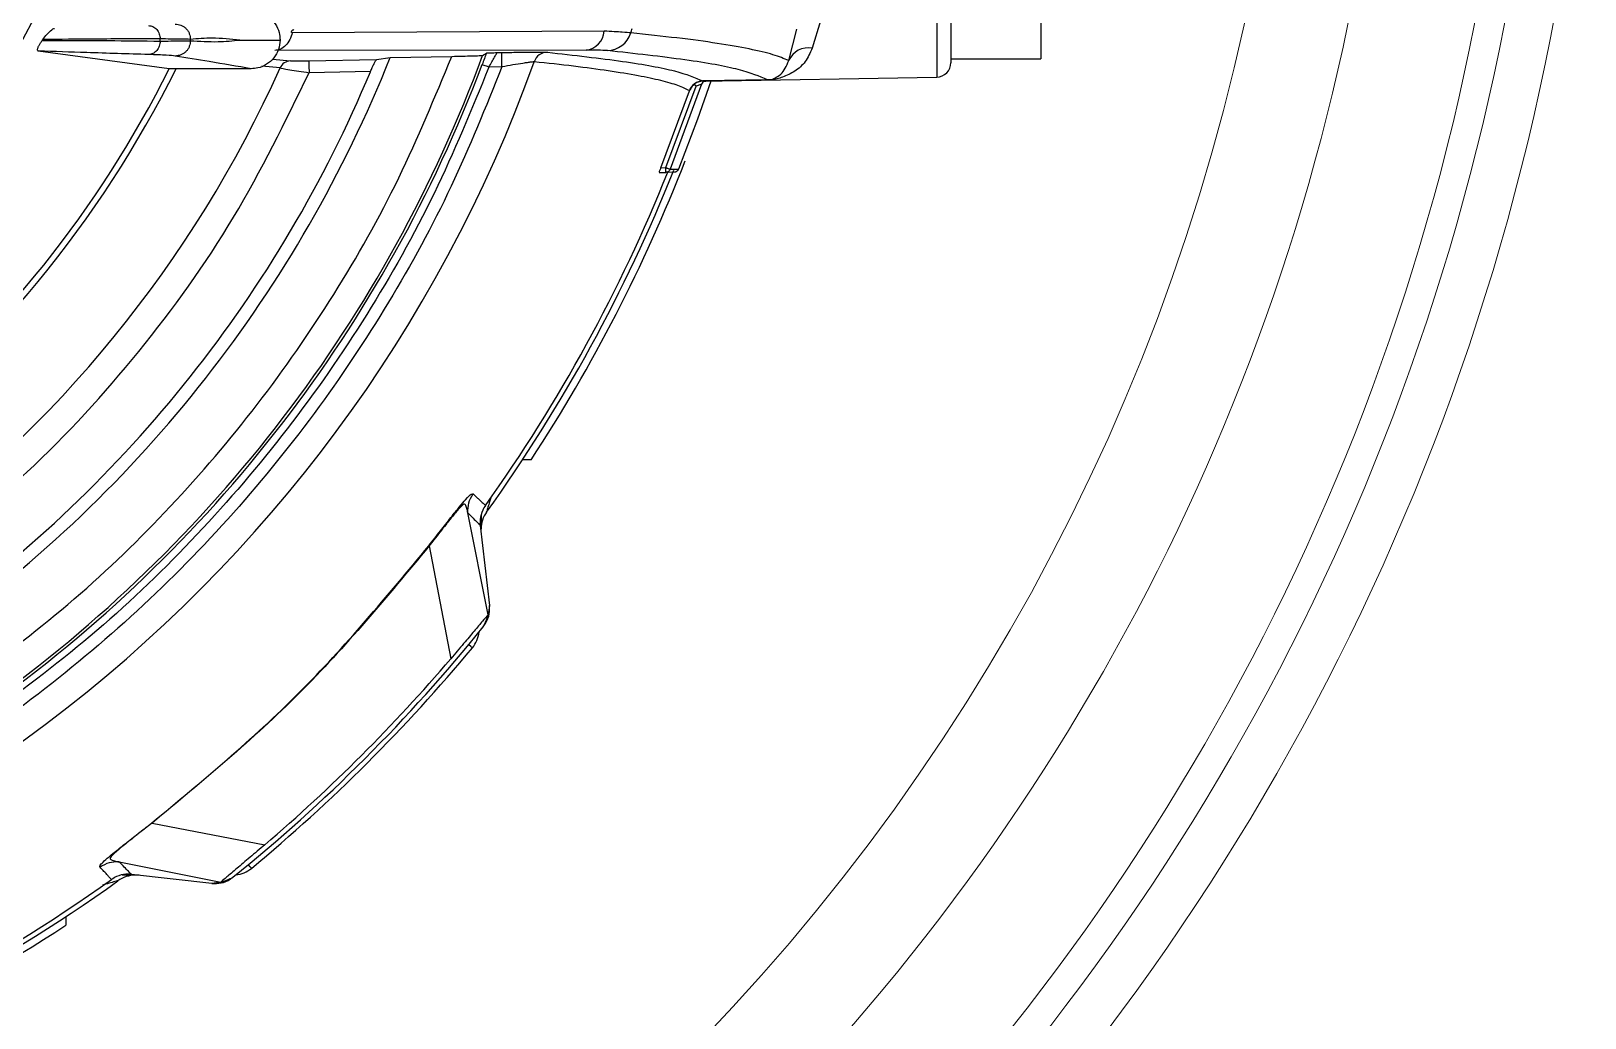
# Model space of a CAD drawing. Extents: x 11 to 120, y 2 to 94.
# Drawn here: x 115.789 to 119.037, y 37.502 to 39.565 of the extents above; entities that cross this region are included whole.
import ezdxf

# ---------------------------------------------------------------- set-up
doc = ezdxf.new("R2010")
doc.units = 0
doc.header["$MEASUREMENT"] = 0
doc.linetypes.add('SLD-Solid', pattern=[0])
doc.layers.add('OBJECT', color=7, linetype='CONTINUOUS')

msp = doc.modelspace()

# ---------------------------------------------------------------- linework, layer by layer
at = {"layer": 'OBJECT'}
for p, q in [((117.7116, 39.7263), (117.7116, 39.5069)), ((117.8996, 39.7263), (117.8996, 39.5069)), ((116.9871, 39.5646), (116.335, 39.561)), ((117.3726, 39.5028), (117.3897, 39.5688)), ((117.4393, 39.5861), (117.4219, 39.5289)), ((117.6821, 39.5886), (117.6821, 39.4684)), ((116.0588, 39.5436), (116.0588, 39.5482)), ((116.122, 39.5445), (116.122, 39.5473)), ((116.3094, 39.5458), (116.3094, 39.546)), ((116.0778, 39.4859), (115.8041, 39.5228)), ((116.2933, 39.5058), (116.3315, 39.5023)), ((116.9491, 39.5245), (116.2982, 39.524)), ((116.3696, 39.5025), (116.5111, 39.505)), ((116.5111, 39.505), (116.5398, 39.5096)), ((116.5398, 39.5096), (116.6682, 39.5118)), ((116.7329, 39.5138), (116.741, 39.5187)), ((116.7636, 39.5197), (116.7728, 39.5198)), ((117.7116, 39.5069), (117.8996, 39.5069)), ((116.249, 39.4859), (116.0778, 39.4859)), ((116.3093, 39.4875), (116.2715, 39.4911)), ((116.4983, 39.4798), (116.37, 39.4775)), ((116.7733, 39.4898), (116.7459, 39.4893)), ((117.1928, 39.4598), (117.6821, 39.4684)), ((117.1057, 39.279), (117.1654, 39.4396)), ((117.1157, 39.2794), (117.1789, 39.4497)), ((117.1904, 39.4534), (117.1247, 39.2757)), ((117.1654, 39.4396), (117.165, 39.4401)), ((117.165, 39.4401), (117.165, 39.4401)), ((117.1789, 39.4497), (117.1748, 39.4531)), ((117.1929, 39.4604), (117.3283, 39.4628)), ((117.3283, 39.4627), (117.1929, 39.4603)), ((117.1929, 39.4603), (117.1929, 39.4604)), ((117.1929, 39.4603), (117.1932, 39.4599)), ((117.1019, 39.2689), (117.1157, 39.2694)), ((117.1057, 39.279), (117.1157, 39.2794)), ((117.1337, 39.27), (117.1157, 39.2694)), ((117.1247, 39.2757), (117.1275, 39.2758)), ((117.1275, 39.2758), (117.1396, 39.2762)), ((117.1396, 39.2762), (117.1426, 39.2763)), ((116.8344, 38.6689), (116.8164, 38.6689)), ((116.7445, 38.3446), (116.7021, 38.5577)), ((116.7021, 38.5577), (116.7021, 38.5577)), ((116.728, 38.5317), (116.7471, 38.364)), ((116.73, 38.552), (116.7294, 38.5192)), ((116.621, 38.4887), (116.6205, 38.4891)), ((116.621, 38.4887), (116.6663, 38.2531)), ((116.7471, 38.364), (116.7445, 38.3446)), ((116.0418, 37.9095), (116.2774, 37.8642)), ((115.9728, 37.8284), (116.1859, 37.786)), ((116.015, 37.8007), (115.9791, 37.8007)), ((116.1665, 37.7834), (115.9988, 37.8025)), ((116.1859, 37.786), (116.1665, 37.7834)), ((115.8616, 37.7141), (115.8616, 37.6961))]:
    msp.add_line(p, q, dxfattribs=at)
at = {"layer": 'OBJECT', "flags": 128}
for points in [[(116.3085, 39.5459), (116.309, 39.5458), (116.3094, 39.5458)], [(116.3696, 39.5025), (116.3696, 39.502), (116.3696, 39.5005), (116.3697, 39.4982), (116.3697, 39.4951), (116.3698, 39.4913), (116.3699, 39.487), (116.37, 39.4824), (116.37, 39.4775)], [(116.7733, 39.4898), (116.7732, 39.4956), (116.7731, 39.5012), (116.773, 39.5063), (116.7729, 39.5109), (116.7729, 39.5146), (116.7728, 39.5174), (116.7728, 39.5192), (116.7728, 39.5198)], [(116.7459, 39.4893), (116.7432, 39.4904), (116.7406, 39.4913), (116.7382, 39.4922), (116.7361, 39.493), (116.7343, 39.4937), (116.733, 39.4942), (116.7322, 39.4945), (116.7319, 39.4946)], [(117.2099, 39.4601), (117.1822, 39.3805), (117.1426, 39.2763)], [(116.7115, 38.276), (116.7106, 38.2768), (116.708, 38.2789), (116.7038, 38.2824)], [(116.2497, 37.815), (116.2489, 37.8159), (116.2468, 37.8185), (116.2433, 37.8227)]]:
    msp.add_lwpolyline(points, dxfattribs=at)
at = {"layer": 'OBJECT'}
for centre, radius, start, end in [((114.0116, 40.5189), 2.0098, 315.4001, 44.5999), ((114.0116, 40.5189), 1.8907, 318.3698, 41.6302), ((114.0116, 40.5189), 1.8831, 318.6329, 41.3671), ((116.9429, 39.5684), 0.0443, 278.0533, 355.0193), ((114.0116, 40.5189), 3.1787, 342.4546, 342.636), ((116.9925, 39.5761), 0.0523, 271.2391, 342.7678), ((117.414, 39.4843), 0.0454, 79.9342, 155.8554), ((114.0116, 40.5189), 3.0068, 273.8025, 340.2009), ((114.0116, 40.5189), 2.7223, 305.5385, 338.2371), ((114.0116, 40.5189), 2.901, 305.4751, 339.7287), ((116.332, 39.4775), 0.0248, 91.2352, 156.2563), ((116.8688, 39.4905), 0.0299, 91.2293, 160.5279), ((117.6816, 39.4984), 0.03, 271, 0), ((114.0116, 40.5189), 2.3227, 281.5486, 333.5932), ((114.0116, 40.5189), 2.31, 285.3009, 333.4367), ((114.0116, 40.5189), 2.5186, 305.7276, 335.8244), ((114.0116, 40.5189), 2.6951, 305.7175, 337.3213), ((114.0116, 40.5189), 2.9067, 305.3048, 339.3669), ((117.1934, 39.4304), 0.03, 91.0255, 161.1077), ((117.1934, 39.4303), 0.03, 91.0074, 161.009), ((117.1998, 39.4502), 0.00997, 129.9446, 161.435), ((117.1998, 39.4502), 0.00998, 103.2881, 129.927), ((117.3302, 39.4627), 0.00191, 178.8578, 181.1422), ((114.0116, 40.5189), 3.35, 324.4956, 338.1027), ((114.0116, 40.5189), 3.36, 324.3266, 338.2579), ((114.0116, 40.5189), 3.375, 326.7599, 338.7134), ((117.044, 39.2744), 0.0719, 356.0151, 3.9849), ((116.7915, 38.5233), 0.062, 144.3266, 179), ((114.0116, 40.5189), 3.5, 308.9328, 321.0672), ((116.6638, 38.3156), 0.062, 320.2829, 353.5583), ((114.0116, 40.5189), 3.51, 309.6151, 320.2829), ((114.0116, 40.5189), 3.4902, 310.4808, 319.5192), ((116.2101, 37.8628), 0.062, 276.3397, 309.6151), ((114.0116, 40.5189), 3.36, 273.4489, 305.6636), ((114.0116, 40.5189), 3.35, 273.5142, 305.5044), ((116.0067, 37.7387), 0.062, 90.019, 125.6636), ((114.0116, 40.5189), 3.375, 273.2438, 303.2401)]:
    msp.add_arc(centre, radius, start, end, dxfattribs=at)
at = {"layer": 'OBJECT', "color": 7, "linetype": 'SLD-Solid', "lineweight": 15}
for radius, start, end in [(5.0469, 275.1971, 354.7076), (4.9469, 275.8814, 354.1042), (4.8857, 276.0436, 353.9454), (4.6263, 276.797, 353.2042), (4.4142, 277.4822, 352.5206)]:
    msp.add_arc((114.0116, 40.5189), radius, start, end, dxfattribs=at)
at = {"layer": 'OBJECT'}
msp.add_ellipse((114.3823, 40.5189), major_axis=(1.7429, 0), ratio=0.977124, start_param=5.674525, end_param=5.675653, dxfattribs=at)
for points, knots in [([(116.249, 39.6059), (116.2549, 39.6054), (116.2677, 39.6043), (116.2855, 39.5952), (116.2998, 39.5804), (116.308, 39.5631), (116.309, 39.5512), (116.3094, 39.546)], [0, 0, 0, 0, 0.187598, 0.404759, 0.620773, 0.835171, 1, 1, 1, 1]), ([(117.7116, 39.6066), (117.7116, 39.5909), (117.7116, 39.5591), (117.7116, 39.525), (117.7116, 39.5025), (117.7116, 39.4997), (117.7116, 39.4984)], [0, 0, 0, 0, 0.24661, 0.499999, 0.753389, 1, 1, 1, 1]), ([(115.8133, 39.5467), (115.8163, 39.5506), (115.8256, 39.5626), (115.8329, 39.5686), (115.8367, 39.5698), (115.8376, 39.5701)], [0, 0, 0, 0, 0.2595992, 0.8195355, 1, 1, 1, 1]), ([(116.0345, 39.5762), (116.0375, 39.5758), (116.0422, 39.5752), (116.0478, 39.5717), (116.0517, 39.5681), (116.0548, 39.5636), (116.0579, 39.5571), (116.0584, 39.5517), (116.0588, 39.5482)], [0, 0, 0, 0, 0.239573, 0.368432, 0.5, 0.631561, 0.760427, 1, 1, 1, 1]), ([(116.0903, 39.5793), (116.0942, 39.5789), (116.1004, 39.5782), (116.1078, 39.5742), (116.1129, 39.5701), (116.117, 39.565), (116.1209, 39.5575), (116.1216, 39.5514), (116.122, 39.5473)], [0, 0, 0, 0, 0.239486, 0.368379, 0.5, 0.631622, 0.760508, 1, 1, 1, 1]), ([(116.335, 39.561), (116.3347, 39.561), (116.3342, 39.5611), (116.3337, 39.5616), (116.3335, 39.5621), (116.3334, 39.5626), (116.3334, 39.5633), (116.3336, 39.5641), (116.3341, 39.565), (116.3348, 39.566), (116.3358, 39.5669), (116.3369, 39.5674), (116.3376, 39.5675), (116.3379, 39.5676)], [0, 0, 0, 0, 0.133104, 0.191566, 0.248259, 0.311432, 0.370763, 0.43233, 0.501556, 0.620735, 0.752086, 0.875604, 1, 1, 1, 1]), ([(117.0424, 39.5606), (117.0379, 39.5611), (117.0288, 39.562), (117.0011, 39.5637), (116.9871, 39.5646)], [0, 0, 0, 0, 0.4931971, 1, 1, 1, 1]), ([(115.8041, 39.5228), (115.8033, 39.5231), (115.8021, 39.5236), (115.8025, 39.5272), (115.8035, 39.5301), (115.8045, 39.5324), (115.8057, 39.5349), (115.8072, 39.5376), (115.8095, 39.5413), (115.8111, 39.5436), (115.8122, 39.5452)], [0, 0, 0, 0, 0.401427, 0.570187, 0.633489, 0.69736, 0.744459, 0.791501, 0.861691, 1, 1, 1, 1]), ([(115.8122, 39.5452), (115.8582, 39.5451), (115.9404, 39.5449), (116.0226, 39.544), (116.0588, 39.5436)], [0, 0, 0, 0, 0.560009, 1, 1, 1, 1]), ([(116.0588, 39.5482), (116.0129, 39.5482), (115.9311, 39.5482), (115.8493, 39.5472), (115.8133, 39.5467)], [0, 0, 0, 0, 0.560012, 1, 1, 1, 1]), ([(116.0588, 39.5436), (116.0584, 39.5401), (116.0579, 39.5347), (116.0548, 39.5282), (116.0517, 39.5237), (116.0478, 39.5201), (116.0422, 39.5166), (116.0375, 39.516), (116.0345, 39.5156)], [0, 0, 0, 0, 0.239584, 0.36845, 0.50001, 0.631568, 0.760426, 1, 1, 1, 1]), ([(116.122, 39.5473), (116.1162, 39.5475), (116.1047, 39.5477), (116.0741, 39.548), (116.0588, 39.5482)], [0, 0, 0, 0, 0.499962, 1, 1, 1, 1]), ([(116.0588, 39.5436), (116.0741, 39.5438), (116.1047, 39.5441), (116.1162, 39.5443), (116.122, 39.5445)], [0, 0, 0, 0, 0.500038, 1, 1, 1, 1]), ([(116.122, 39.5445), (116.1216, 39.5405), (116.1209, 39.5343), (116.117, 39.5268), (116.1129, 39.5217), (116.1078, 39.5176), (116.1004, 39.5136), (116.0942, 39.5129), (116.0903, 39.5125)], [0, 0, 0, 0, 0.239481, 0.368377, 0.499999, 0.631621, 0.760513, 1, 1, 1, 1]), ([(116.2255, 39.5459), (116.2062, 39.5478), (116.1717, 39.5511), (116.1372, 39.5485), (116.122, 39.5473)], [0, 0, 0, 0, 0.560064, 1, 1, 1, 1]), ([(116.122, 39.5445), (116.1413, 39.5433), (116.1758, 39.5411), (116.2103, 39.5444), (116.2255, 39.5459)], [0, 0, 0, 0, 0.559937, 1, 1, 1, 1]), ([(116.2255, 39.5459), (116.2255, 39.5459), (116.2402, 39.5459), (116.2651, 39.5459), (116.2927, 39.5459), (116.3058, 39.5459), (116.3084, 39.5459), (116.3085, 39.5459)], [0, 0, 0, 0, 0.002912, 0.527889, 0.903606, 0.997536, 1, 1, 1, 1]), ([(116.3094, 39.5458), (116.3087, 39.5391), (116.3074, 39.5257), (116.2971, 39.5078), (116.282, 39.4943), (116.265, 39.487), (116.2536, 39.4862), (116.249, 39.4859)], [0, 0, 0, 0, 0.212709, 0.425418, 0.63871, 0.853372, 1, 1, 1, 1]), ([(116.335, 39.561), (116.3335, 39.556), (116.3304, 39.5459), (116.3215, 39.534), (116.3104, 39.5258), (116.3022, 39.5246), (116.2982, 39.524)], [0, 0, 0, 0, 0.243819, 0.5, 0.756179, 1, 1, 1, 1]), ([(116.3094, 39.546), (116.3092, 39.546), (116.3089, 39.546), (116.3086, 39.5459), (116.3085, 39.5459)], [0, 0, 0, 0, 0.56004, 1, 1, 1, 1]), ([(117.3726, 39.5028), (117.3627, 39.507), (117.3432, 39.5153), (117.2925, 39.5273), (117.2259, 39.539), (117.1438, 39.5501), (117.0758, 39.5572), (117.0424, 39.5606)], [0, 0, 0, 0, 0.2022766, 0.4015017, 0.6039518, 0.8059482, 1, 1, 1, 1]), ([(117.4219, 39.5289), (117.4175, 39.519), (117.4085, 39.4991), (117.3861, 39.4798), (117.3604, 39.4677), (117.345, 39.4637), (117.3317, 39.4628), (117.3297, 39.4627), (117.3287, 39.4627), (117.3283, 39.4627)], [0, 0, 0, 0, 0.249937, 0.500626, 0.749427, 0.968478, 0.986306, 0.993527, 1, 1, 1, 1]), ([(115.6616, 38.2061), (115.7353, 38.2619), (115.8832, 38.3738), (116.0834, 38.5687), (116.2655, 38.7815), (116.4249, 39.0117), (116.5624, 39.2549), (116.633, 39.4263), (116.6682, 39.5118)], [0, 0, 0, 0, 0.165735, 0.332466, 0.5, 0.667545, 0.83427, 1, 1, 1, 1]), ([(116.0345, 39.5156), (115.9914, 39.5169), (115.9144, 39.5193), (115.8378, 39.5217), (115.8041, 39.5228)], [0, 0, 0, 0, 0.559993, 1, 1, 1, 1]), ([(116.0903, 39.5125), (116.0855, 39.513), (116.0759, 39.5141), (116.0483, 39.5151), (116.0345, 39.5156)], [0, 0, 0, 0, 0.498895, 1, 1, 1, 1]), ([(116.249, 39.4859), (116.2199, 39.4909), (116.1678, 39.4997), (116.114, 39.5086), (116.0903, 39.5125)], [0, 0, 0, 0, 0.560011, 1, 1, 1, 1]), ([(116.3315, 39.5023), (116.3319, 39.5023), (116.3327, 39.5022), (116.3366, 39.5022), (116.3442, 39.5022), (116.3562, 39.5023), (116.3651, 39.5024), (116.3696, 39.5025)], [0, 0, 0, 0, 0.124713, 0.250581, 0.500023, 0.749127, 1, 1, 1, 1]), ([(116.4983, 39.4798), (116.4997, 39.4828), (116.5023, 39.489), (116.5061, 39.4971), (116.5091, 39.5027), (116.5106, 39.5048), (116.511, 39.5049), (116.5111, 39.505)], [0, 0, 0, 0, 0.243971, 0.488094, 0.725807, 0.945379, 1, 1, 1, 1]), ([(116.6682, 39.5118), (116.6759, 39.512), (116.6913, 39.5123), (116.7116, 39.5128), (116.7262, 39.5133), (116.7322, 39.5136), (116.7328, 39.5138), (116.7329, 39.5138)], [0, 0, 0, 0, 0.238726, 0.477734, 0.707735, 0.921561, 1, 1, 1, 1]), ([(116.741, 39.5187), (116.7395, 39.5149), (116.7367, 39.5073), (116.7335, 39.4989), (116.7319, 39.4946)], [0, 0, 0, 0, 0.499873, 1, 1, 1, 1]), ([(116.741, 39.5187), (116.7411, 39.5187), (116.742, 39.5189), (116.7506, 39.5192), (116.7589, 39.5195), (116.7636, 39.5197)], [0, 0, 0, 0, 0.118324, 0.498391, 1, 1, 1, 1]), ([(116.7459, 39.4893), (116.748, 39.493), (116.7522, 39.5003), (116.757, 39.5087), (116.7601, 39.5142), (116.762, 39.5173), (116.7632, 39.5192), (116.7635, 39.5195), (116.7636, 39.5197)], [0, 0, 0, 0, 0.250055, 0.499098, 0.634956, 0.762999, 0.884267, 1, 1, 1, 1]), ([(116.7728, 39.5198), (116.7841, 39.52), (116.8067, 39.5204), (116.8368, 39.5206), (116.8601, 39.5207), (116.8655, 39.5204), (116.8682, 39.5203)], [0, 0, 0, 0, 0.250172, 0.500067, 0.749913, 1, 1, 1, 1]), ([(116.8406, 39.5004), (116.84, 39.5004), (116.8386, 39.5003), (116.8336, 39.4996), (116.8264, 39.4986), (116.8145, 39.4968), (116.7965, 39.4939), (116.781, 39.4912), (116.7733, 39.4898)], [0, 0, 0, 0, 0.116907, 0.238658, 0.366334, 0.500852, 0.750248, 1, 1, 1, 1]), ([(117.165, 39.4401), (117.1579, 39.4437), (117.1439, 39.4508), (117.1073, 39.4611), (117.0592, 39.4713), (116.9981, 39.4814), (116.926, 39.4911), (116.8688, 39.4974), (116.8406, 39.5004)], [0, 0, 0, 0, 0.168843, 0.335534, 0.500076, 0.67255, 0.839189, 1, 1, 1, 1]), ([(116.8682, 39.5203), (116.9238, 39.514), (117.0352, 39.5015), (117.1434, 39.4815), (117.1764, 39.4674), (117.1929, 39.4604)], [0, 0, 0, 0, 0.33303, 0.666639, 1, 1, 1, 1]), ([(116.9936, 39.5239), (116.99, 39.5241), (116.9826, 39.5245), (116.9603, 39.5245), (116.9491, 39.5245)], [0, 0, 0, 0, 0.498504, 1, 1, 1, 1]), ([(117.3283, 39.4628), (117.3113, 39.4699), (117.2772, 39.4843), (117.1657, 39.5046), (117.051, 39.5175), (116.9936, 39.5239)], [0, 0, 0, 0, 0.333336, 0.666886, 1, 1, 1, 1]), ([(117.3283, 39.4628), (117.3283, 39.4628), (117.3285, 39.4628), (117.3288, 39.4628), (117.3294, 39.4628), (117.3396, 39.4635), (117.3424, 39.4661), (117.3615, 39.4755), (117.3682, 39.492), (117.3726, 39.5028)], [0, 0, 0, 0, 0.001142, 0.002301, 0.004791, 0.01068, 0.246792, 0.502027, 1, 1, 1, 1]), ([(116.7733, 39.4898), (116.7395, 39.406), (116.6713, 39.2369), (116.5389, 38.9948), (116.3832, 38.7615), (116.203, 38.5413), (116.0002, 38.3374), (115.7777, 38.1536), (115.5383, 37.9925), (115.2852, 37.856), (115.0229, 37.7458), (114.755, 37.6628), (114.4852, 37.6046), (114.3038, 37.5872), (114.2138, 37.5787)], [0, 0, 0, 0, 0.080321, 0.16194, 0.244772, 0.329378, 0.414487, 0.5, 0.585518, 0.670628, 0.755228, 0.838065, 0.919682, 1, 1, 1, 1]), ([(115.5174, 38.4262), (115.6072, 38.4961), (115.7874, 38.6365), (116.0191, 38.8908), (116.2201, 39.1699), (116.3202, 39.3753), (116.37, 39.4775)], [0, 0, 0, 0, 0.248894, 0.5, 0.751106, 1, 1, 1, 1]), ([(116.7459, 39.4893), (116.7095, 39.4005), (116.6366, 39.2223), (116.494, 38.9697), (116.3284, 38.7306), (116.1391, 38.5098), (115.9308, 38.3079), (115.7769, 38.1922), (115.7001, 38.1345)], [0, 0, 0, 0, 0.165711, 0.332438, 0.5, 0.667551, 0.834284, 1, 1, 1, 1]), ([(116.3093, 39.4875), (116.3109, 39.4871), (116.3142, 39.4865), (116.3288, 39.484), (116.3481, 39.4809), (116.3627, 39.4787), (116.37, 39.4775)], [0, 0, 0, 0, 0.240543, 0.499719, 0.749496, 1, 1, 1, 1]), ([(117.1748, 39.4531), (117.1722, 39.4505), (117.1682, 39.4466), (117.1661, 39.4414), (117.1654, 39.4396)], [0, 0, 0, 0, 0.6495649, 1, 1, 1, 1]), ([(117.1932, 39.4599), (117.1914, 39.4597), (117.188, 39.4595), (117.1814, 39.4576), (117.1774, 39.4549), (117.1748, 39.4531)], [0, 0, 0, 0, 0.252438, 0.503217, 1, 1, 1, 1]), ([(117.1904, 39.4534), (117.1903, 39.4533), (117.1901, 39.4532), (117.1891, 39.4528), (117.1868, 39.452), (117.1831, 39.451), (117.1803, 39.4501), (117.1789, 39.4497)], [0, 0, 0, 0, 0.117751, 0.236264, 0.479976, 0.736393, 1, 1, 1, 1]), ([(117.1932, 39.4599), (117.1949, 39.4599), (117.1975, 39.4599), (117.1993, 39.4601), (117.1995, 39.4601), (117.1997, 39.4602)], [0, 0, 0, 0, 0.499445, 0.751584, 1, 1, 1, 1]), ([(117.1019, 39.2689), (117.102, 39.269), (117.102, 39.2692), (117.1025, 39.2707), (117.1033, 39.2729), (117.1045, 39.2758), (117.1053, 39.2779), (117.1057, 39.279)], [0, 0, 0, 0, 0.1904146, 0.380721, 0.5749326, 0.7832683, 1, 1, 1, 1]), ([(117.1157, 39.2794), (117.1158, 39.2794), (117.116, 39.2793), (117.1165, 39.2791), (117.1176, 39.2786), (117.1196, 39.2778), (117.1219, 39.2769), (117.1236, 39.2762), (117.1245, 39.2758), (117.1246, 39.2757), (117.1247, 39.2757)], [0, 0, 0, 0, 0.013718, 0.037881, 0.117462, 0.241308, 0.499767, 0.695357, 0.834141, 1, 1, 1, 1]), ([(117.1247, 39.2757), (117.1242, 39.2748), (117.1234, 39.2731), (117.1212, 39.2711), (117.1186, 39.2697), (117.1167, 39.2695), (117.1157, 39.2694)], [0, 0, 0, 0, 0.249948, 0.499967, 0.749993, 1, 1, 1, 1]), ([(117.1337, 39.27), (117.1342, 39.2701), (117.1353, 39.2702), (117.1369, 39.2706), (117.1384, 39.2714), (117.1398, 39.2723), (117.141, 39.2735), (117.1419, 39.2748), (117.1424, 39.2758), (117.1426, 39.2763)], [0, 0, 0, 0, 0.143851, 0.287677, 0.431526, 0.575369, 0.719208, 0.857742, 1, 1, 1, 1]), ([(116.6205, 38.4891), (116.6286, 38.4996), (116.6449, 38.5205), (116.667, 38.5487), (116.6852, 38.5716), (116.7018, 38.5913), (116.7101, 38.5985), (116.7121, 38.5978), (116.713, 38.5974)], [0, 0, 0, 0, 0.125023, 0.250261, 0.372599, 0.500558, 0.750171, 1, 1, 1, 1]), ([(116.7021, 38.5577), (116.7022, 38.5648), (116.7023, 38.579), (116.7094, 38.5913), (116.713, 38.5974)], [0, 0, 0, 0, 0.499997, 1, 1, 1, 1]), ([(116.713, 38.5974), (116.715, 38.5955), (116.7194, 38.5913), (116.7251, 38.586), (116.7302, 38.5813), (116.7341, 38.5777), (116.7368, 38.5752), (116.7384, 38.5736), (116.7386, 38.5734), (116.7387, 38.5733)], [0, 0, 0, 0, 0.124105, 0.263212, 0.41732, 0.571428, 0.714286, 0.857143, 1, 1, 1, 1]), ([(116.7506, 38.592), (116.7505, 38.5918), (116.7487, 38.5855), (116.7459, 38.576), (116.7429, 38.5656), (116.7414, 38.5604), (116.7412, 38.5598), (116.7411, 38.5595)], [0, 0, 0, 0, 0.0110133, 0.4040907, 0.6837558, 0.8495587, 1, 1, 1, 1]), ([(116.7021, 38.5577), (116.7014, 38.5609), (116.7, 38.5674), (116.6977, 38.5756), (116.6934, 38.5773), (116.684, 38.5676), (116.674, 38.5558), (116.6654, 38.5452), (116.6552, 38.5323), (116.6439, 38.5181), (116.6321, 38.503), (116.6244, 38.493), (116.621, 38.4887)], [0, 0, 0, 0, 0.167655, 0.336418, 0.499288, 0.624455, 0.681335, 0.749952, 0.805262, 0.875044, 0.94588, 1, 1, 1, 1]), ([(116.7021, 38.5577), (116.7096, 38.5501), (116.7247, 38.535), (116.7269, 38.5328), (116.728, 38.5317)], [0, 0, 0, 0, 0.500002, 1, 1, 1, 1]), ([(116.7387, 38.5733), (116.7367, 38.5701), (116.7311, 38.5611), (116.7272, 38.5465), (116.7278, 38.5357), (116.728, 38.5317)], [0, 0, 0, 0, 0.263891, 0.723095, 1, 1, 1, 1]), ([(116.0414, 37.91), (116.1469, 37.9975), (116.3579, 38.1726), (116.533, 38.3836), (116.6205, 38.4891)], [0, 0, 0, 0, 0.500003, 1, 1, 1, 1]), ([(116.621, 38.4887), (116.5335, 38.3832), (116.3585, 38.1721), (116.1474, 37.997), (116.0418, 37.9095)], [0, 0, 0, 0, 0.499779, 1, 1, 1, 1]), ([(116.7342, 38.3195), (116.7379, 38.3251), (116.7453, 38.3365), (116.748, 38.3526), (116.7473, 38.3616), (116.7471, 38.364)], [0, 0, 0, 0, 0.425026, 0.850044, 1, 1, 1, 1]), ([(116.7445, 38.3446), (116.7444, 38.3445), (116.7441, 38.3444), (116.7413, 38.3416), (116.7332, 38.3322), (116.7161, 38.312), (116.693, 38.2845), (116.6754, 38.2639), (116.6663, 38.2531)], [0, 0, 0, 0, 0.0612938, 0.1579775, 0.3530257, 0.5689643, 0.7756011, 1, 1, 1, 1]), ([(116.7342, 38.3195), (116.7343, 38.3197), (116.7346, 38.3202), (116.7364, 38.3239), (116.7388, 38.3294), (116.7417, 38.3363), (116.7436, 38.3418), (116.7445, 38.3446)], [0, 0, 0, 0, 0.187145, 0.391348, 0.595125, 0.793954, 1, 1, 1, 1]), ([(115.9331, 37.8175), (115.9328, 37.8181), (115.9322, 37.8193), (115.9347, 37.8236), (115.9426, 37.8316), (115.9589, 37.8453), (115.9818, 37.8635), (116.01, 37.8856), (116.0309, 37.9019), (116.0414, 37.91)], [0, 0, 0, 0, 0.175155, 0.335953, 0.499736, 0.628068, 0.749936, 0.875048, 1, 1, 1, 1]), ([(116.0418, 37.9095), (116.032, 37.9018), (116.0123, 37.8865), (115.9859, 37.8657), (115.9657, 37.8491), (115.9543, 37.8382), (115.954, 37.8335), (115.9599, 37.8314), (115.9657, 37.8299), (115.97, 37.829), (115.9719, 37.8286), (115.9728, 37.8284)], [0, 0, 0, 0, 0.1230669, 0.2465847, 0.3690533, 0.4915376, 0.6303108, 0.772463, 0.8994107, 0.9556654, 1, 1, 1, 1]), ([(116.0418, 37.9095), (116.0417, 37.9096), (116.0415, 37.9099), (116.0414, 37.91), (116.0414, 37.91)], [0, 0, 0, 0, 0.500003, 1, 1, 1, 1]), ([(116.2774, 37.8642), (116.267, 37.8553), (116.2462, 37.8376), (116.2179, 37.8139), (116.1971, 37.7963), (116.187, 37.7875), (116.1862, 37.7864), (116.1859, 37.786)], [0, 0, 0, 0, 0.217937, 0.435233, 0.661573, 0.868603, 1, 1, 1, 1]), ([(115.9728, 37.8284), (115.9657, 37.8284), (115.9515, 37.8282), (115.9392, 37.8211), (115.9331, 37.8175)], [0, 0, 0, 0, 0.500002, 1, 1, 1, 1]), ([(115.9572, 37.7918), (115.957, 37.7919), (115.9568, 37.7922), (115.9547, 37.7944), (115.9512, 37.7981), (115.9463, 37.8034), (115.9402, 37.81), (115.9354, 37.8151), (115.9331, 37.8175)], [0, 0, 0, 0, 0.166677, 0.333344, 0.500001, 0.687097, 0.853763, 1, 1, 1, 1]), ([(115.9988, 37.8025), (115.9977, 37.8036), (115.9955, 37.8058), (115.9804, 37.8209), (115.9728, 37.8284)], [0, 0, 0, 0, 0.499998, 1, 1, 1, 1]), ([(115.9706, 37.7891), (115.9703, 37.789), (115.9696, 37.7888), (115.9631, 37.787), (115.9529, 37.7841), (115.943, 37.7814), (115.9384, 37.7801)], [0, 0, 0, 0, 0.160231, 0.359599, 0.698218, 1, 1, 1, 1]), ([(115.9988, 37.8025), (115.995, 37.8027), (115.9844, 37.8033), (115.9697, 37.7996), (115.9606, 37.7939), (115.9572, 37.7918)], [0, 0, 0, 0, 0.263886, 0.723096, 1, 1, 1, 1]), ([(116.1665, 37.7834), (116.1733, 37.7833), (116.1868, 37.7831), (116.2019, 37.7895), (116.2091, 37.7949), (116.211, 37.7963)], [0, 0, 0, 0, 0.425021, 0.850046, 1, 1, 1, 1]), ([(116.1859, 37.786), (116.1887, 37.7869), (116.1942, 37.7888), (116.2011, 37.7917), (116.2066, 37.7941), (116.2103, 37.7959), (116.2108, 37.7962), (116.211, 37.7963)], [0, 0, 0, 0, 0.206023, 0.404822, 0.608638, 0.812834, 1, 1, 1, 1])]:
    msp.add_open_spline(points, degree=3, knots=knots, dxfattribs=at)

doc.saveas('drawing.dxf')
